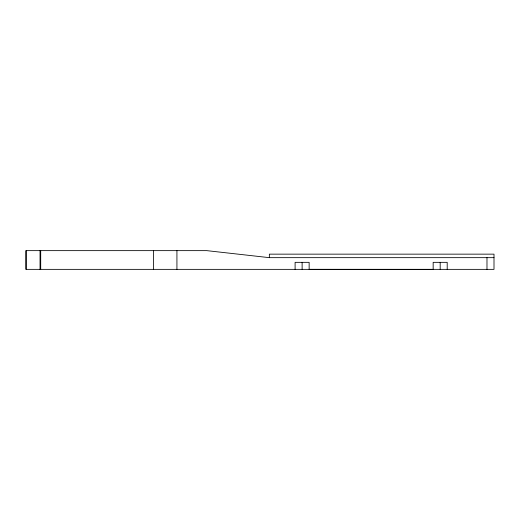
<?xml version="1.0" encoding="UTF-8"?>
<svg xmlns="http://www.w3.org/2000/svg" width="520" height="520" viewBox="0 0 520 520"><rect width="100%" height="100%" fill="white"/><g stroke="black" fill="none" stroke-linecap="round" stroke-linejoin="round"><path stroke-width="0.78" d="M269.36 257.66L269.36 254.15L494 254.15L494 269.36L26 269.36L26 250.64L206.765 250.64L269.36 257.66L494 257.66M486.98 257.66L486.98 269.36M447.2 269.36L447.2 262.34L433.16 262.34L433.16 269.36L309.14 269.334L309.14 262.34L295.1 262.34L295.1 269.36M440.18 262.34L440.18 269.36M302.12 262.34L302.12 269.36M176.93 250.64L176.93 269.36M153.53 250.64L153.53 269.36M40.703 250.64L40.703 269.36M40.04 250.64L40.04 269.36M26.072 250.64L26.072 269.36"/></g></svg>
